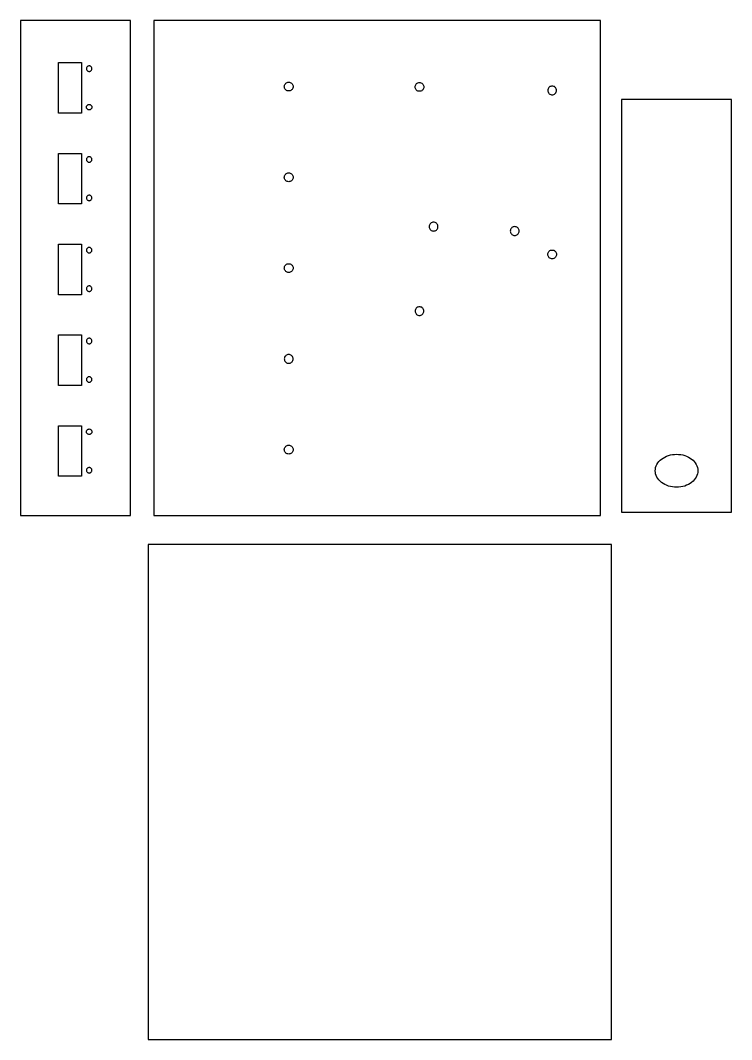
# Model space of a CAD drawing. Extents: x -315 to -57, y -19 to 351.
import ezdxf

# ---------------------------------------------------------------- set-up
doc = ezdxf.new("R2010")
doc.units = 0
doc.header["$MEASUREMENT"] = 0
doc.layers.add('Sketch4', color=7, linetype='Continuous')

msp = doc.modelspace()

# ---------------------------------------------------------------- linework, layer by layer
at = {"layer": 'Sketch4'}
for p, q in [((-275.32, 351.31, 2.99), (-315.19, 351.31, 2.99)), ((-315.19, 351.31, 2.99), (-315.19, 350.71, 2.99)), ((-315.19, 350.71, 2.99), (-315.19, 171.31, 2.99)), ((-275.19, 351.31, 2.99), (-275.32, 351.31, 2.99)), ((-275.19, 171.91, 2.99), (-275.19, 351.31, 2.99)), ((-104.95, 351.26, 2.99), (-266.71, 351.26, 2.99)), ((-266.71, 351.26, 2.99), (-266.71, 350.66, 2.99)), ((-266.71, 350.66, 2.99), (-266.71, 171.26, 2.99)), ((-104.41, 351.26, 2.99), (-104.95, 351.26, 2.99)), ((-104.41, 171.86, 2.99), (-104.41, 351.26, 2.99)), ((-301.39, 317.62, 2.99), (-301.39, 335.96, 2.99)), ((-301.39, 335.96, 2.99), (-301.36, 335.96, 2.99)), ((-301.36, 335.96, 2.99), (-292.99, 335.96, 2.99)), ((-292.99, 335.96, 2.99), (-292.99, 335.9, 2.99)), ((-292.99, 335.9, 2.99), (-292.99, 317.56, 2.99)), ((-291.17, 333.93, 2.99), (-291.19, 333.76, 2.99)), ((-291.19, 333.76, 2.99), (-291.17, 333.59, 2.99)), ((-291.13, 334.1, 2.99), (-291.17, 333.93, 2.99)), ((-291.17, 333.59, 2.99), (-291.13, 333.42, 2.99)), ((-291.05, 334.26, 2.99), (-291.13, 334.1, 2.99)), ((-290.95, 334.4, 2.99), (-291.05, 334.26, 2.99)), ((-290.83, 334.53, 2.99), (-290.95, 334.4, 2.99)), ((-290.69, 334.63, 2.99), (-290.83, 334.53, 2.99)), ((-290.53, 334.7, 2.99), (-290.69, 334.63, 2.99)), ((-290.36, 334.75, 2.99), (-290.53, 334.7, 2.99)), ((-290.19, 334.76, 2.99), (-290.36, 334.75, 2.99)), ((-290.01, 334.75, 2.99), (-290.19, 334.76, 2.99)), ((-289.84, 334.7, 2.99), (-290.01, 334.75, 2.99)), ((-289.69, 334.63, 2.99), (-289.84, 334.7, 2.99)), ((-289.54, 334.53, 2.99), (-289.69, 334.63, 2.99)), ((-289.42, 334.4, 2.99), (-289.54, 334.53, 2.99)), ((-289.32, 334.26, 2.99), (-289.42, 334.4, 2.99)), ((-289.25, 334.1, 2.99), (-289.32, 334.26, 2.99)), ((-289.2, 333.93, 2.99), (-289.25, 334.1, 2.99)), ((-289.25, 333.42, 2.99), (-289.2, 333.59, 2.99)), ((-289.19, 333.76, 2.99), (-289.2, 333.93, 2.99)), ((-289.2, 333.59, 2.99), (-289.19, 333.76, 2.99)), ((-291.13, 333.42, 2.99), (-291.05, 333.26, 2.99)), ((-291.05, 333.26, 2.99), (-290.95, 333.12, 2.99)), ((-290.95, 333.12, 2.99), (-290.83, 333, 2.99)), ((-290.83, 333, 2.99), (-290.69, 332.9, 2.99)), ((-290.69, 332.9, 2.99), (-290.53, 332.82, 2.99)), ((-290.53, 332.82, 2.99), (-290.36, 332.78, 2.99)), ((-290.36, 332.78, 2.99), (-290.19, 332.76, 2.99)), ((-290.19, 332.76, 2.99), (-290.01, 332.78, 2.99)), ((-290.01, 332.78, 2.99), (-289.84, 332.82, 2.99)), ((-289.84, 332.82, 2.99), (-289.69, 332.9, 2.99)), ((-289.69, 332.9, 2.99), (-289.54, 333, 2.99)), ((-289.54, 333, 2.99), (-289.42, 333.12, 2.99)), ((-289.42, 333.12, 2.99), (-289.32, 333.26, 2.99)), ((-289.32, 333.26, 2.99), (-289.25, 333.42, 2.99)), ((-219.31, 327.26, 2.99), (-219.28, 327.53, 2.99)), ((-219.28, 326.98, 2.99), (-219.31, 327.26, 2.99)), ((-219.28, 327.53, 2.99), (-219.21, 327.8, 2.99)), ((-219.21, 326.71, 2.99), (-219.28, 326.98, 2.99)), ((-219.21, 327.8, 2.99), (-219.09, 328.06, 2.99)), ((-219.09, 326.46, 2.99), (-219.21, 326.71, 2.99)), ((-219.09, 328.06, 2.99), (-218.93, 328.29, 2.99)), ((-218.93, 326.23, 2.99), (-219.09, 326.46, 2.99)), ((-218.93, 328.29, 2.99), (-218.74, 328.48, 2.99)), ((-218.74, 326.03, 2.99), (-218.93, 326.23, 2.99)), ((-218.74, 328.48, 2.99), (-218.51, 328.64, 2.99)), ((-218.51, 328.64, 2.99), (-218.26, 328.76, 2.99)), ((-218.26, 328.76, 2.99), (-217.99, 328.83, 2.99)), ((-217.99, 328.83, 2.99), (-217.71, 328.86, 2.99)), ((-217.71, 328.86, 2.99), (-217.43, 328.83, 2.99)), ((-217.43, 328.83, 2.99), (-217.16, 328.76, 2.99)), ((-217.16, 328.76, 2.99), (-216.91, 328.64, 2.99)), ((-216.91, 328.64, 2.99), (-216.68, 328.48, 2.99)), ((-216.68, 328.48, 2.99), (-216.48, 328.29, 2.99)), ((-216.48, 326.23, 2.99), (-216.68, 326.03, 2.99)), ((-216.48, 328.29, 2.99), (-216.32, 328.06, 2.99)), ((-216.32, 326.46, 2.99), (-216.48, 326.23, 2.99)), ((-216.32, 328.06, 2.99), (-216.2, 327.81, 2.99)), ((-216.2, 326.71, 2.99), (-216.32, 326.46, 2.99)), ((-216.2, 327.81, 2.99), (-216.13, 327.54, 2.99)), ((-216.13, 326.98, 2.99), (-216.2, 326.71, 2.99)), ((-216.13, 327.54, 2.99), (-216.11, 327.26, 2.99)), ((-216.11, 327.26, 2.99), (-216.13, 326.98, 2.99)), ((-171.81, 327.13, 2.99), (-171.78, 327.41, 2.99)), ((-171.78, 326.85, 2.99), (-171.81, 327.13, 2.99)), ((-171.78, 327.41, 2.99), (-171.71, 327.68, 2.99)), ((-171.71, 326.58, 2.99), (-171.78, 326.85, 2.99)), ((-171.71, 327.68, 2.99), (-171.59, 327.93, 2.99)), ((-171.59, 326.33, 2.99), (-171.71, 326.58, 2.99)), ((-171.59, 327.93, 2.99), (-171.43, 328.16, 2.99)), ((-171.43, 326.1, 2.99), (-171.59, 326.33, 2.99)), ((-171.43, 328.16, 2.99), (-171.24, 328.35, 2.99)), ((-171.24, 325.9, 2.99), (-171.43, 326.1, 2.99)), ((-171.24, 328.35, 2.99), (-171.01, 328.51, 2.99)), ((-171.01, 328.51, 2.99), (-170.76, 328.63, 2.99)), ((-170.76, 328.63, 2.99), (-170.49, 328.71, 2.99)), ((-170.49, 328.71, 2.99), (-170.21, 328.73, 2.99)), ((-170.21, 328.73, 2.99), (-169.93, 328.71, 2.99)), ((-169.93, 328.71, 2.99), (-169.66, 328.63, 2.99)), ((-169.66, 328.63, 2.99), (-169.41, 328.52, 2.99)), ((-169.41, 328.52, 2.99), (-169.18, 328.36, 2.99)), ((-169.18, 328.36, 2.99), (-168.98, 328.16, 2.99)), ((-168.98, 326.1, 2.99), (-169.18, 325.9, 2.99)), ((-168.98, 328.16, 2.99), (-168.82, 327.93, 2.99)), ((-168.82, 326.33, 2.99), (-168.98, 326.1, 2.99)), ((-168.82, 327.93, 2.99), (-168.7, 327.68, 2.99)), ((-168.7, 326.58, 2.99), (-168.82, 326.33, 2.99)), ((-168.7, 327.68, 2.99), (-168.63, 327.41, 2.99)), ((-168.63, 326.85, 2.99), (-168.7, 326.58, 2.99)), ((-168.63, 327.41, 2.99), (-168.61, 327.13, 2.99)), ((-168.61, 327.13, 2.99), (-168.63, 326.85, 2.99)), ((-123.58, 326.11, 2.99), (-123.61, 325.83, 2.99)), ((-123.51, 326.38, 2.99), (-123.58, 326.11, 2.99)), ((-123.39, 326.63, 2.99), (-123.51, 326.38, 2.99)), ((-123.23, 326.86, 2.99), (-123.39, 326.63, 2.99)), ((-123.04, 327.06, 2.99), (-123.23, 326.86, 2.99)), ((-122.81, 327.22, 2.99), (-123.04, 327.06, 2.99)), ((-122.55, 327.33, 2.99), (-122.81, 327.22, 2.99)), ((-122.29, 327.41, 2.99), (-122.55, 327.33, 2.99)), ((-122.01, 327.43, 2.99), (-122.29, 327.41, 2.99)), ((-121.73, 327.41, 2.99), (-122.01, 327.43, 2.99)), ((-121.46, 327.33, 2.99), (-121.73, 327.41, 2.99)), ((-121.21, 327.22, 2.99), (-121.46, 327.33, 2.99)), ((-120.98, 327.06, 2.99), (-121.21, 327.22, 2.99)), ((-120.78, 326.86, 2.99), (-120.98, 327.06, 2.99)), ((-120.62, 326.63, 2.99), (-120.78, 326.86, 2.99)), ((-120.5, 326.38, 2.99), (-120.62, 326.63, 2.99)), ((-120.43, 326.11, 2.99), (-120.5, 326.38, 2.99)), ((-120.41, 325.83, 2.99), (-120.43, 326.11, 2.99)), ((-218.51, 325.87, 2.99), (-218.74, 326.03, 2.99)), ((-218.25, 325.75, 2.99), (-218.51, 325.87, 2.99)), ((-217.98, 325.68, 2.99), (-218.25, 325.75, 2.99)), ((-217.71, 325.66, 2.99), (-217.98, 325.68, 2.99)), ((-217.43, 325.68, 2.99), (-217.71, 325.66, 2.99)), ((-217.16, 325.75, 2.99), (-217.43, 325.68, 2.99)), ((-216.91, 325.87, 2.99), (-217.16, 325.75, 2.99)), ((-216.68, 326.03, 2.99), (-216.91, 325.87, 2.99)), ((-171.01, 325.74, 2.99), (-171.24, 325.9, 2.99)), ((-170.75, 325.63, 2.99), (-171.01, 325.74, 2.99)), ((-170.48, 325.55, 2.99), (-170.75, 325.63, 2.99)), ((-170.21, 325.53, 2.99), (-170.48, 325.55, 2.99)), ((-169.93, 325.55, 2.99), (-170.21, 325.53, 2.99)), ((-169.66, 325.63, 2.99), (-169.93, 325.55, 2.99)), ((-169.41, 325.74, 2.99), (-169.66, 325.63, 2.99)), ((-169.18, 325.9, 2.99), (-169.41, 325.74, 2.99)), ((-123.61, 325.83, 2.99), (-123.58, 325.55, 2.99)), ((-123.58, 325.55, 2.99), (-123.51, 325.28, 2.99)), ((-123.51, 325.28, 2.99), (-123.39, 325.03, 2.99)), ((-123.39, 325.03, 2.99), (-123.23, 324.8, 2.99)), ((-123.23, 324.8, 2.99), (-123.04, 324.6, 2.99)), ((-123.04, 324.6, 2.99), (-122.81, 324.44, 2.99)), ((-122.81, 324.44, 2.99), (-122.55, 324.33, 2.99)), ((-122.55, 324.33, 2.99), (-122.29, 324.25, 2.99)), ((-122.29, 324.25, 2.99), (-122.01, 324.23, 2.99)), ((-122.01, 324.23, 2.99), (-121.73, 324.25, 2.99)), ((-121.73, 324.25, 2.99), (-121.46, 324.33, 2.99)), ((-121.46, 324.33, 2.99), (-121.21, 324.44, 2.99)), ((-121.21, 324.44, 2.99), (-120.98, 324.6, 2.99)), ((-120.98, 324.6, 2.99), (-120.78, 324.8, 2.99)), ((-120.78, 324.8, 2.99), (-120.62, 325.03, 2.99)), ((-120.62, 325.03, 2.99), (-120.5, 325.28, 2.99)), ((-120.5, 325.28, 2.99), (-120.43, 325.55, 2.99)), ((-120.43, 325.55, 2.99), (-120.41, 325.83, 2.99)), ((-96.82, 322.57, 2.99), (-96.82, 322.07, 2.99)), ((-56.96, 322.57, 2.99), (-96.82, 322.57, 2.99)), ((-56.82, 322.57, 2.99), (-56.96, 322.57, 2.99)), ((-56.82, 173.07, 2.99), (-56.82, 322.57, 2.99)), ((-291.19, 319.76, 2.99), (-291.17, 319.93, 2.99)), ((-291.17, 319.59, 2.99), (-291.19, 319.76, 2.99)), ((-291.17, 319.93, 2.99), (-291.13, 320.1, 2.99)), ((-291.13, 319.42, 2.99), (-291.17, 319.59, 2.99)), ((-291.13, 320.1, 2.99), (-291.05, 320.26, 2.99)), ((-291.05, 319.26, 2.99), (-291.13, 319.42, 2.99)), ((-291.05, 320.26, 2.99), (-290.95, 320.4, 2.99)), ((-290.95, 319.12, 2.99), (-291.05, 319.26, 2.99)), ((-290.95, 320.4, 2.99), (-290.83, 320.53, 2.99)), ((-290.83, 318.99, 2.99), (-290.95, 319.12, 2.99)), ((-290.83, 320.53, 2.99), (-290.69, 320.63, 2.99)), ((-290.69, 318.89, 2.99), (-290.83, 318.99, 2.99)), ((-290.69, 320.63, 2.99), (-290.53, 320.7, 2.99)), ((-290.53, 318.82, 2.99), (-290.69, 318.89, 2.99)), ((-290.53, 320.7, 2.99), (-290.36, 320.75, 2.99)), ((-290.36, 318.78, 2.99), (-290.53, 318.82, 2.99)), ((-290.36, 320.75, 2.99), (-290.19, 320.76, 2.99)), ((-290.19, 318.76, 2.99), (-290.36, 318.78, 2.99)), ((-290.19, 320.76, 2.99), (-290.01, 320.75, 2.99)), ((-290.01, 318.78, 2.99), (-290.19, 318.76, 2.99)), ((-290.01, 320.75, 2.99), (-289.85, 320.7, 2.99)), ((-289.84, 318.82, 2.99), (-290.01, 318.78, 2.99)), ((-289.85, 320.7, 2.99), (-289.69, 320.63, 2.99)), ((-289.69, 318.9, 2.99), (-289.84, 318.82, 2.99)), ((-289.69, 320.63, 2.99), (-289.54, 320.53, 2.99)), ((-289.54, 319, 2.99), (-289.69, 318.9, 2.99)), ((-289.54, 320.53, 2.99), (-289.42, 320.4, 2.99)), ((-289.42, 319.12, 2.99), (-289.54, 319, 2.99)), ((-289.42, 320.4, 2.99), (-289.32, 320.26, 2.99)), ((-289.32, 319.26, 2.99), (-289.42, 319.12, 2.99)), ((-289.32, 320.26, 2.99), (-289.25, 320.1, 2.99)), ((-289.25, 319.42, 2.99), (-289.32, 319.26, 2.99)), ((-289.25, 320.1, 2.99), (-289.2, 319.94, 2.99)), ((-289.2, 319.59, 2.99), (-289.25, 319.42, 2.99)), ((-289.2, 319.94, 2.99), (-289.19, 319.76, 2.99)), ((-289.19, 319.76, 2.99), (-289.2, 319.59, 2.99)), ((-96.82, 322.07, 2.99), (-96.82, 172.57, 2.99)), ((-301.39, 317.56, 2.99), (-301.39, 317.62, 2.99)), ((-293.02, 317.56, 2.99), (-301.39, 317.56, 2.99)), ((-292.99, 317.56, 2.99), (-293.02, 317.56, 2.99)), ((-301.39, 284.62, 2.99), (-301.39, 302.96, 2.99)), ((-301.39, 302.96, 2.99), (-301.36, 302.96, 2.99)), ((-301.36, 302.96, 2.99), (-292.99, 302.96, 2.99)), ((-292.99, 302.96, 2.99), (-292.99, 302.9, 2.99)), ((-292.99, 302.9, 2.99), (-292.99, 284.56, 2.99)), ((-291.17, 300.93, 2.99), (-291.19, 300.76, 2.99)), ((-291.19, 300.76, 2.99), (-291.17, 300.59, 2.99)), ((-291.13, 301.1, 2.99), (-291.17, 300.93, 2.99)), ((-291.17, 300.59, 2.99), (-291.13, 300.42, 2.99)), ((-291.05, 301.26, 2.99), (-291.13, 301.1, 2.99)), ((-291.13, 300.42, 2.99), (-291.05, 300.26, 2.99)), ((-290.95, 301.4, 2.99), (-291.05, 301.26, 2.99)), ((-291.05, 300.26, 2.99), (-290.95, 300.12, 2.99)), ((-290.83, 301.53, 2.99), (-290.95, 301.4, 2.99)), ((-290.69, 301.63, 2.99), (-290.83, 301.53, 2.99)), ((-290.53, 301.7, 2.99), (-290.69, 301.63, 2.99)), ((-290.36, 301.75, 2.99), (-290.53, 301.7, 2.99)), ((-290.19, 301.76, 2.99), (-290.36, 301.75, 2.99)), ((-290.01, 301.75, 2.99), (-290.19, 301.76, 2.99)), ((-289.84, 301.7, 2.99), (-290.01, 301.75, 2.99)), ((-289.69, 301.63, 2.99), (-289.84, 301.7, 2.99)), ((-289.54, 301.53, 2.99), (-289.69, 301.63, 2.99)), ((-289.42, 301.4, 2.99), (-289.54, 301.53, 2.99)), ((-289.32, 301.26, 2.99), (-289.42, 301.4, 2.99)), ((-289.42, 300.12, 2.99), (-289.32, 300.26, 2.99)), ((-289.25, 301.1, 2.99), (-289.32, 301.26, 2.99)), ((-289.32, 300.26, 2.99), (-289.25, 300.42, 2.99)), ((-289.2, 300.93, 2.99), (-289.25, 301.1, 2.99)), ((-289.25, 300.42, 2.99), (-289.2, 300.59, 2.99)), ((-289.19, 300.76, 2.99), (-289.2, 300.93, 2.99)), ((-289.2, 300.59, 2.99), (-289.19, 300.76, 2.99)), ((-290.95, 300.12, 2.99), (-290.83, 300, 2.99)), ((-290.83, 300, 2.99), (-290.69, 299.9, 2.99)), ((-290.69, 299.9, 2.99), (-290.53, 299.82, 2.99)), ((-290.53, 299.82, 2.99), (-290.36, 299.78, 2.99)), ((-290.36, 299.78, 2.99), (-290.19, 299.76, 2.99)), ((-290.19, 299.76, 2.99), (-290.01, 299.78, 2.99)), ((-290.01, 299.78, 2.99), (-289.84, 299.82, 2.99)), ((-289.84, 299.82, 2.99), (-289.69, 299.9, 2.99)), ((-289.69, 299.9, 2.99), (-289.54, 300, 2.99)), ((-289.54, 300, 2.99), (-289.42, 300.12, 2.99)), ((-219.31, 294.26, 2.99), (-219.28, 294.53, 2.99)), ((-219.28, 293.98, 2.99), (-219.31, 294.26, 2.99)), ((-219.28, 294.53, 2.99), (-219.21, 294.8, 2.99)), ((-219.21, 293.71, 2.99), (-219.28, 293.98, 2.99)), ((-219.21, 294.8, 2.99), (-219.09, 295.06, 2.99)), ((-219.09, 293.46, 2.99), (-219.21, 293.71, 2.99)), ((-219.09, 295.06, 2.99), (-218.93, 295.29, 2.99)), ((-218.93, 293.23, 2.99), (-219.09, 293.46, 2.99)), ((-218.93, 295.29, 2.99), (-218.74, 295.48, 2.99)), ((-218.74, 293.03, 2.99), (-218.93, 293.23, 2.99)), ((-218.74, 295.48, 2.99), (-218.51, 295.64, 2.99)), ((-218.51, 292.87, 2.99), (-218.74, 293.03, 2.99)), ((-218.51, 295.64, 2.99), (-218.26, 295.76, 2.99)), ((-218.25, 292.75, 2.99), (-218.51, 292.87, 2.99)), ((-218.26, 295.76, 2.99), (-217.99, 295.83, 2.99)), ((-217.98, 292.68, 2.99), (-218.25, 292.75, 2.99)), ((-217.99, 295.83, 2.99), (-217.71, 295.86, 2.99)), ((-217.71, 295.86, 2.99), (-217.43, 295.83, 2.99)), ((-217.43, 295.83, 2.99), (-217.16, 295.76, 2.99)), ((-217.16, 292.75, 2.99), (-217.43, 292.68, 2.99)), ((-217.16, 295.76, 2.99), (-216.91, 295.64, 2.99)), ((-216.91, 292.87, 2.99), (-217.16, 292.75, 2.99)), ((-216.91, 295.64, 2.99), (-216.68, 295.48, 2.99)), ((-216.68, 293.03, 2.99), (-216.91, 292.87, 2.99)), ((-216.68, 295.48, 2.99), (-216.48, 295.29, 2.99)), ((-216.48, 293.23, 2.99), (-216.68, 293.03, 2.99)), ((-216.48, 295.29, 2.99), (-216.32, 295.06, 2.99)), ((-216.32, 293.46, 2.99), (-216.48, 293.23, 2.99)), ((-216.32, 295.06, 2.99), (-216.2, 294.81, 2.99)), ((-216.2, 293.71, 2.99), (-216.32, 293.46, 2.99)), ((-216.2, 294.81, 2.99), (-216.13, 294.54, 2.99)), ((-216.13, 293.98, 2.99), (-216.2, 293.71, 2.99)), ((-216.13, 294.54, 2.99), (-216.11, 294.26, 2.99)), ((-216.11, 294.26, 2.99), (-216.13, 293.98, 2.99)), ((-217.71, 292.66, 2.99), (-217.98, 292.68, 2.99)), ((-217.43, 292.68, 2.99), (-217.71, 292.66, 2.99)), ((-291.17, 286.93, 2.99), (-291.19, 286.76, 2.99)), ((-291.19, 286.76, 2.99), (-291.17, 286.59, 2.99)), ((-291.13, 287.1, 2.99), (-291.17, 286.93, 2.99)), ((-291.17, 286.59, 2.99), (-291.13, 286.42, 2.99)), ((-291.05, 287.26, 2.99), (-291.13, 287.1, 2.99)), ((-291.13, 286.42, 2.99), (-291.05, 286.26, 2.99)), ((-290.95, 287.4, 2.99), (-291.05, 287.26, 2.99)), ((-291.05, 286.26, 2.99), (-290.95, 286.12, 2.99)), ((-290.83, 287.53, 2.99), (-290.95, 287.4, 2.99)), ((-290.95, 286.12, 2.99), (-290.83, 286, 2.99)), ((-290.69, 287.63, 2.99), (-290.83, 287.53, 2.99)), ((-290.83, 286, 2.99), (-290.69, 285.9, 2.99)), ((-290.53, 287.7, 2.99), (-290.69, 287.63, 2.99)), ((-290.69, 285.9, 2.99), (-290.53, 285.82, 2.99)), ((-290.36, 287.75, 2.99), (-290.53, 287.7, 2.99)), ((-290.53, 285.82, 2.99), (-290.36, 285.78, 2.99)), ((-290.19, 287.76, 2.99), (-290.36, 287.75, 2.99)), ((-290.36, 285.78, 2.99), (-290.19, 285.76, 2.99)), ((-290.01, 287.75, 2.99), (-290.19, 287.76, 2.99)), ((-290.19, 285.76, 2.99), (-290.01, 285.78, 2.99)), ((-289.84, 287.7, 2.99), (-290.01, 287.75, 2.99)), ((-290.01, 285.78, 2.99), (-289.84, 285.82, 2.99)), ((-289.69, 287.63, 2.99), (-289.84, 287.7, 2.99)), ((-289.84, 285.82, 2.99), (-289.69, 285.9, 2.99)), ((-289.54, 287.53, 2.99), (-289.69, 287.63, 2.99)), ((-289.69, 285.9, 2.99), (-289.54, 286, 2.99)), ((-289.42, 287.4, 2.99), (-289.54, 287.53, 2.99)), ((-289.54, 286, 2.99), (-289.42, 286.12, 2.99)), ((-289.32, 287.26, 2.99), (-289.42, 287.4, 2.99)), ((-289.42, 286.12, 2.99), (-289.32, 286.26, 2.99)), ((-289.25, 287.1, 2.99), (-289.32, 287.26, 2.99)), ((-289.32, 286.26, 2.99), (-289.25, 286.42, 2.99)), ((-289.2, 286.93, 2.99), (-289.25, 287.1, 2.99)), ((-289.25, 286.42, 2.99), (-289.2, 286.59, 2.99)), ((-289.19, 286.76, 2.99), (-289.2, 286.93, 2.99)), ((-289.2, 286.59, 2.99), (-289.19, 286.76, 2.99)), ((-301.39, 284.56, 2.99), (-301.39, 284.62, 2.99)), ((-293.02, 284.56, 2.99), (-301.39, 284.56, 2.99)), ((-292.99, 284.56, 2.99), (-293.02, 284.56, 2.99)), ((-165.11, 277.93, 2.99), (-165.39, 277.91, 2.99)), ((-164.83, 277.91, 2.99), (-165.11, 277.93, 2.99)), ((-166.68, 276.61, 2.99), (-166.71, 276.33, 2.99)), ((-166.71, 276.33, 2.99), (-166.68, 276.05, 2.99)), ((-166.61, 276.88, 2.99), (-166.68, 276.61, 2.99)), ((-166.68, 276.05, 2.99), (-166.61, 275.78, 2.99)), ((-166.49, 277.13, 2.99), (-166.61, 276.88, 2.99)), ((-166.61, 275.78, 2.99), (-166.49, 275.53, 2.99)), ((-166.33, 277.36, 2.99), (-166.49, 277.13, 2.99)), ((-166.49, 275.53, 2.99), (-166.33, 275.3, 2.99)), ((-166.14, 277.56, 2.99), (-166.33, 277.36, 2.99)), ((-166.33, 275.3, 2.99), (-166.14, 275.1, 2.99)), ((-165.91, 277.72, 2.99), (-166.14, 277.56, 2.99)), ((-166.14, 275.1, 2.99), (-165.91, 274.94, 2.99)), ((-165.65, 277.83, 2.99), (-165.91, 277.72, 2.99)), ((-165.91, 274.94, 2.99), (-165.65, 274.83, 2.99)), ((-165.39, 277.91, 2.99), (-165.65, 277.83, 2.99)), ((-165.65, 274.83, 2.99), (-165.39, 274.75, 2.99)), ((-165.39, 274.75, 2.99), (-165.11, 274.73, 2.99)), ((-165.11, 274.73, 2.99), (-164.83, 274.75, 2.99)), ((-164.56, 277.83, 2.99), (-164.83, 277.91, 2.99)), ((-164.83, 274.75, 2.99), (-164.56, 274.83, 2.99)), ((-164.31, 277.72, 2.99), (-164.56, 277.83, 2.99)), ((-164.56, 274.83, 2.99), (-164.31, 274.94, 2.99)), ((-164.08, 277.56, 2.99), (-164.31, 277.72, 2.99)), ((-164.31, 274.94, 2.99), (-164.08, 275.1, 2.99)), ((-163.88, 277.36, 2.99), (-164.08, 277.56, 2.99)), ((-164.08, 275.1, 2.99), (-163.88, 275.3, 2.99)), ((-163.72, 277.13, 2.99), (-163.88, 277.36, 2.99)), ((-163.88, 275.3, 2.99), (-163.72, 275.53, 2.99)), ((-163.6, 276.88, 2.99), (-163.72, 277.13, 2.99)), ((-163.72, 275.53, 2.99), (-163.6, 275.78, 2.99)), ((-163.53, 276.61, 2.99), (-163.6, 276.88, 2.99)), ((-163.6, 275.78, 2.99), (-163.53, 276.05, 2.99)), ((-163.51, 276.33, 2.99), (-163.53, 276.61, 2.99)), ((-163.53, 276.05, 2.99), (-163.51, 276.33, 2.99)), ((-137.18, 275.01, 2.99), (-137.21, 274.73, 2.99)), ((-137.21, 274.73, 2.99), (-137.18, 274.45, 2.99)), ((-137.11, 275.28, 2.99), (-137.18, 275.01, 2.99)), ((-137.18, 274.45, 2.99), (-137.11, 274.18, 2.99)), ((-136.99, 275.53, 2.99), (-137.11, 275.28, 2.99)), ((-136.83, 275.76, 2.99), (-136.99, 275.53, 2.99)), ((-136.64, 275.96, 2.99), (-136.83, 275.76, 2.99)), ((-136.41, 276.12, 2.99), (-136.64, 275.96, 2.99)), ((-136.15, 276.23, 2.99), (-136.41, 276.12, 2.99)), ((-135.89, 276.31, 2.99), (-136.15, 276.23, 2.99)), ((-135.61, 276.33, 2.99), (-135.89, 276.31, 2.99)), ((-135.33, 276.31, 2.99), (-135.61, 276.33, 2.99)), ((-135.06, 276.23, 2.99), (-135.33, 276.31, 2.99)), ((-134.81, 276.12, 2.99), (-135.06, 276.23, 2.99)), ((-134.58, 275.96, 2.99), (-134.81, 276.12, 2.99)), ((-134.38, 275.76, 2.99), (-134.58, 275.96, 2.99)), ((-134.22, 275.53, 2.99), (-134.38, 275.76, 2.99)), ((-134.1, 275.28, 2.99), (-134.22, 275.53, 2.99)), ((-134.03, 275.01, 2.99), (-134.1, 275.28, 2.99)), ((-134.1, 274.18, 2.99), (-134.03, 274.45, 2.99)), ((-134.01, 274.73, 2.99), (-134.03, 275.01, 2.99)), ((-134.03, 274.45, 2.99), (-134.01, 274.73, 2.99)), ((-137.11, 274.18, 2.99), (-136.99, 273.93, 2.99)), ((-136.99, 273.93, 2.99), (-136.83, 273.7, 2.99)), ((-136.83, 273.7, 2.99), (-136.64, 273.5, 2.99)), ((-136.64, 273.5, 2.99), (-136.41, 273.34, 2.99)), ((-136.41, 273.34, 2.99), (-136.15, 273.23, 2.99)), ((-136.15, 273.23, 2.99), (-135.89, 273.15, 2.99)), ((-135.89, 273.15, 2.99), (-135.61, 273.13, 2.99)), ((-135.61, 273.13, 2.99), (-135.33, 273.15, 2.99)), ((-135.33, 273.15, 2.99), (-135.06, 273.23, 2.99)), ((-135.06, 273.23, 2.99), (-134.81, 273.34, 2.99)), ((-134.81, 273.34, 2.99), (-134.58, 273.5, 2.99)), ((-134.58, 273.5, 2.99), (-134.38, 273.7, 2.99)), ((-134.38, 273.7, 2.99), (-134.22, 273.93, 2.99)), ((-134.22, 273.93, 2.99), (-134.1, 274.18, 2.99)), ((-301.39, 251.62, 2.99), (-301.39, 269.96, 2.99)), ((-301.39, 269.96, 2.99), (-301.36, 269.96, 2.99)), ((-301.36, 269.96, 2.99), (-292.99, 269.96, 2.99)), ((-292.99, 269.96, 2.99), (-292.99, 269.9, 2.99)), ((-292.99, 269.9, 2.99), (-292.99, 251.56, 2.99)), ((-291.17, 267.93, 2.99), (-291.19, 267.76, 2.99)), ((-291.19, 267.76, 2.99), (-291.17, 267.59, 2.99)), ((-291.13, 268.1, 2.99), (-291.17, 267.93, 2.99)), ((-291.17, 267.59, 2.99), (-291.13, 267.42, 2.99)), ((-291.05, 268.26, 2.99), (-291.13, 268.1, 2.99)), ((-291.13, 267.42, 2.99), (-291.05, 267.26, 2.99)), ((-290.95, 268.4, 2.99), (-291.05, 268.26, 2.99)), ((-291.05, 267.26, 2.99), (-290.95, 267.12, 2.99)), ((-290.83, 268.53, 2.99), (-290.95, 268.4, 2.99)), ((-290.95, 267.12, 2.99), (-290.83, 267, 2.99)), ((-290.69, 268.63, 2.99), (-290.83, 268.53, 2.99)), ((-290.83, 267, 2.99), (-290.69, 266.9, 2.99)), ((-290.53, 268.7, 2.99), (-290.69, 268.63, 2.99)), ((-290.69, 266.9, 2.99), (-290.53, 266.82, 2.99)), ((-290.36, 268.75, 2.99), (-290.53, 268.7, 2.99)), ((-290.53, 266.82, 2.99), (-290.36, 266.78, 2.99)), ((-290.19, 268.76, 2.99), (-290.36, 268.75, 2.99)), ((-290.01, 268.75, 2.99), (-290.19, 268.76, 2.99)), ((-289.84, 268.7, 2.99), (-290.01, 268.75, 2.99)), ((-290.01, 266.78, 2.99), (-289.84, 266.82, 2.99)), ((-289.69, 268.63, 2.99), (-289.84, 268.7, 2.99)), ((-289.84, 266.82, 2.99), (-289.69, 266.9, 2.99)), ((-289.54, 268.53, 2.99), (-289.69, 268.63, 2.99)), ((-289.69, 266.9, 2.99), (-289.54, 267, 2.99)), ((-289.42, 268.4, 2.99), (-289.54, 268.53, 2.99)), ((-289.54, 267, 2.99), (-289.42, 267.12, 2.99)), ((-289.32, 268.26, 2.99), (-289.42, 268.4, 2.99)), ((-289.42, 267.12, 2.99), (-289.32, 267.26, 2.99)), ((-289.25, 268.1, 2.99), (-289.32, 268.26, 2.99)), ((-289.32, 267.26, 2.99), (-289.25, 267.42, 2.99)), ((-289.2, 267.93, 2.99), (-289.25, 268.1, 2.99)), ((-289.25, 267.42, 2.99), (-289.2, 267.59, 2.99)), ((-289.19, 267.76, 2.99), (-289.2, 267.93, 2.99)), ((-289.2, 267.59, 2.99), (-289.19, 267.76, 2.99)), ((-123.51, 266.78, 2.99), (-123.39, 267.03, 2.99)), ((-123.39, 267.03, 2.99), (-123.23, 267.26, 2.99)), ((-123.23, 267.26, 2.99), (-123.04, 267.45, 2.99)), ((-123.04, 267.45, 2.99), (-122.81, 267.61, 2.99)), ((-122.81, 267.61, 2.99), (-122.56, 267.73, 2.99)), ((-122.56, 267.73, 2.99), (-122.29, 267.81, 2.99)), ((-122.29, 267.81, 2.99), (-122.01, 267.83, 2.99)), ((-122.01, 267.83, 2.99), (-121.73, 267.81, 2.99)), ((-121.73, 267.81, 2.99), (-121.46, 267.73, 2.99)), ((-121.46, 267.73, 2.99), (-121.21, 267.62, 2.99)), ((-121.21, 267.62, 2.99), (-120.98, 267.46, 2.99)), ((-120.98, 267.46, 2.99), (-120.78, 267.26, 2.99)), ((-120.78, 267.26, 2.99), (-120.62, 267.03, 2.99)), ((-120.62, 267.03, 2.99), (-120.5, 266.78, 2.99)), ((-290.36, 266.78, 2.99), (-290.19, 266.76, 2.99)), ((-290.19, 266.76, 2.99), (-290.01, 266.78, 2.99)), ((-123.61, 266.23, 2.99), (-123.58, 266.51, 2.99)), ((-123.58, 265.95, 2.99), (-123.61, 266.23, 2.99)), ((-123.58, 266.51, 2.99), (-123.51, 266.78, 2.99)), ((-123.51, 265.68, 2.99), (-123.58, 265.95, 2.99)), ((-123.39, 265.43, 2.99), (-123.51, 265.68, 2.99)), ((-123.23, 265.2, 2.99), (-123.39, 265.43, 2.99)), ((-123.04, 265, 2.99), (-123.23, 265.2, 2.99)), ((-122.81, 264.84, 2.99), (-123.04, 265, 2.99)), ((-122.55, 264.73, 2.99), (-122.81, 264.84, 2.99)), ((-122.28, 264.65, 2.99), (-122.55, 264.73, 2.99)), ((-122.01, 264.63, 2.99), (-122.28, 264.65, 2.99)), ((-121.73, 264.65, 2.99), (-122.01, 264.63, 2.99)), ((-121.46, 264.73, 2.99), (-121.73, 264.65, 2.99)), ((-121.21, 264.84, 2.99), (-121.46, 264.73, 2.99)), ((-120.98, 265, 2.99), (-121.21, 264.84, 2.99)), ((-120.78, 265.2, 2.99), (-120.98, 265, 2.99)), ((-120.62, 265.43, 2.99), (-120.78, 265.2, 2.99)), ((-120.5, 265.68, 2.99), (-120.62, 265.43, 2.99)), ((-120.5, 266.78, 2.99), (-120.43, 266.51, 2.99)), ((-120.43, 265.95, 2.99), (-120.5, 265.68, 2.99)), ((-120.43, 266.51, 2.99), (-120.41, 266.23, 2.99)), ((-120.41, 266.23, 2.99), (-120.43, 265.95, 2.99)), ((-219.31, 261.26, 2.99), (-219.28, 261.53, 2.99)), ((-219.28, 260.98, 2.99), (-219.31, 261.26, 2.99)), ((-219.28, 261.53, 2.99), (-219.21, 261.8, 2.99)), ((-219.21, 260.71, 2.99), (-219.28, 260.98, 2.99)), ((-219.21, 261.8, 2.99), (-219.09, 262.06, 2.99)), ((-219.09, 260.46, 2.99), (-219.21, 260.71, 2.99)), ((-219.09, 262.06, 2.99), (-218.93, 262.29, 2.99)), ((-218.93, 260.23, 2.99), (-219.09, 260.46, 2.99)), ((-218.93, 262.29, 2.99), (-218.74, 262.48, 2.99)), ((-218.74, 260.03, 2.99), (-218.93, 260.23, 2.99)), ((-218.74, 262.48, 2.99), (-218.51, 262.64, 2.99)), ((-218.51, 259.87, 2.99), (-218.74, 260.03, 2.99)), ((-218.51, 262.64, 2.99), (-218.26, 262.76, 2.99)), ((-218.25, 259.75, 2.99), (-218.51, 259.87, 2.99)), ((-218.26, 262.76, 2.99), (-217.99, 262.83, 2.99)), ((-217.98, 259.68, 2.99), (-218.25, 259.75, 2.99)), ((-217.99, 262.83, 2.99), (-217.71, 262.86, 2.99)), ((-217.71, 259.66, 2.99), (-217.98, 259.68, 2.99)), ((-217.71, 262.86, 2.99), (-217.43, 262.83, 2.99)), ((-217.43, 259.68, 2.99), (-217.71, 259.66, 2.99)), ((-217.43, 262.83, 2.99), (-217.16, 262.76, 2.99)), ((-217.16, 259.75, 2.99), (-217.43, 259.68, 2.99)), ((-217.16, 262.76, 2.99), (-216.91, 262.64, 2.99)), ((-216.91, 259.87, 2.99), (-217.16, 259.75, 2.99)), ((-216.91, 262.64, 2.99), (-216.68, 262.48, 2.99)), ((-216.68, 260.03, 2.99), (-216.91, 259.87, 2.99)), ((-216.68, 262.48, 2.99), (-216.48, 262.29, 2.99)), ((-216.48, 260.23, 2.99), (-216.68, 260.03, 2.99)), ((-216.48, 262.29, 2.99), (-216.32, 262.06, 2.99)), ((-216.32, 260.46, 2.99), (-216.48, 260.23, 2.99)), ((-216.32, 262.06, 2.99), (-216.2, 261.81, 2.99)), ((-216.2, 260.71, 2.99), (-216.32, 260.46, 2.99)), ((-216.2, 261.81, 2.99), (-216.13, 261.54, 2.99)), ((-216.13, 260.98, 2.99), (-216.2, 260.71, 2.99)), ((-216.13, 261.54, 2.99), (-216.11, 261.26, 2.99)), ((-216.11, 261.26, 2.99), (-216.13, 260.98, 2.99)), ((-291.17, 253.93, 2.99), (-291.19, 253.76, 2.99)), ((-291.19, 253.76, 2.99), (-291.17, 253.59, 2.99)), ((-291.13, 254.1, 2.99), (-291.17, 253.93, 2.99)), ((-291.17, 253.59, 2.99), (-291.13, 253.42, 2.99)), ((-291.05, 254.26, 2.99), (-291.13, 254.1, 2.99)), ((-291.13, 253.42, 2.99), (-291.05, 253.26, 2.99)), ((-290.95, 254.4, 2.99), (-291.05, 254.26, 2.99)), ((-291.05, 253.26, 2.99), (-290.95, 253.12, 2.99)), ((-290.83, 254.53, 2.99), (-290.95, 254.4, 2.99)), ((-290.95, 253.12, 2.99), (-290.83, 253, 2.99)), ((-290.69, 254.63, 2.99), (-290.83, 254.53, 2.99)), ((-290.83, 253, 2.99), (-290.69, 252.9, 2.99)), ((-290.53, 254.7, 2.99), (-290.69, 254.63, 2.99)), ((-290.69, 252.9, 2.99), (-290.53, 252.82, 2.99)), ((-290.36, 254.75, 2.99), (-290.53, 254.7, 2.99)), ((-290.53, 252.82, 2.99), (-290.36, 252.78, 2.99)), ((-290.19, 254.76, 2.99), (-290.36, 254.75, 2.99)), ((-290.36, 252.78, 2.99), (-290.19, 252.76, 2.99)), ((-290.01, 254.75, 2.99), (-290.19, 254.76, 2.99)), ((-290.19, 252.76, 2.99), (-290.01, 252.78, 2.99)), ((-289.84, 254.7, 2.99), (-290.01, 254.75, 2.99)), ((-290.01, 252.78, 2.99), (-289.84, 252.82, 2.99)), ((-289.69, 254.63, 2.99), (-289.84, 254.7, 2.99)), ((-289.84, 252.82, 2.99), (-289.69, 252.9, 2.99)), ((-289.54, 254.53, 2.99), (-289.69, 254.63, 2.99)), ((-289.69, 252.9, 2.99), (-289.54, 253, 2.99)), ((-289.42, 254.4, 2.99), (-289.54, 254.53, 2.99)), ((-289.54, 253, 2.99), (-289.42, 253.12, 2.99)), ((-289.32, 254.26, 2.99), (-289.42, 254.4, 2.99)), ((-289.42, 253.12, 2.99), (-289.32, 253.26, 2.99)), ((-289.25, 254.1, 2.99), (-289.32, 254.26, 2.99)), ((-289.32, 253.26, 2.99), (-289.25, 253.42, 2.99)), ((-289.2, 253.93, 2.99), (-289.25, 254.1, 2.99)), ((-289.25, 253.42, 2.99), (-289.2, 253.59, 2.99)), ((-289.19, 253.76, 2.99), (-289.2, 253.93, 2.99)), ((-289.2, 253.59, 2.99), (-289.19, 253.76, 2.99)), ((-301.39, 251.56, 2.99), (-301.39, 251.62, 2.99)), ((-293.02, 251.56, 2.99), (-301.39, 251.56, 2.99)), ((-292.99, 251.56, 2.99), (-293.02, 251.56, 2.99)), ((-171.78, 245.89, 2.99), (-171.81, 245.61, 2.99)), ((-171.81, 245.61, 2.99), (-171.78, 245.33, 2.99)), ((-171.71, 246.16, 2.99), (-171.78, 245.89, 2.99)), ((-171.78, 245.33, 2.99), (-171.71, 245.06, 2.99)), ((-171.59, 246.41, 2.99), (-171.71, 246.16, 2.99)), ((-171.71, 245.06, 2.99), (-171.59, 244.81, 2.99)), ((-171.43, 246.64, 2.99), (-171.59, 246.41, 2.99)), ((-171.59, 244.81, 2.99), (-171.43, 244.58, 2.99)), ((-171.24, 246.84, 2.99), (-171.43, 246.64, 2.99)), ((-171.43, 244.58, 2.99), (-171.24, 244.38, 2.99)), ((-171.01, 247, 2.99), (-171.24, 246.84, 2.99)), ((-170.75, 247.11, 2.99), (-171.01, 247, 2.99)), ((-170.49, 247.19, 2.99), (-170.75, 247.11, 2.99)), ((-170.21, 247.21, 2.99), (-170.49, 247.19, 2.99)), ((-169.93, 247.19, 2.99), (-170.21, 247.21, 2.99)), ((-169.66, 247.11, 2.99), (-169.93, 247.19, 2.99)), ((-169.41, 247, 2.99), (-169.66, 247.11, 2.99)), ((-169.18, 246.84, 2.99), (-169.41, 247, 2.99)), ((-168.98, 246.64, 2.99), (-169.18, 246.84, 2.99)), ((-169.18, 244.38, 2.99), (-168.98, 244.58, 2.99)), ((-168.82, 246.41, 2.99), (-168.98, 246.64, 2.99)), ((-168.98, 244.58, 2.99), (-168.82, 244.81, 2.99)), ((-168.7, 246.16, 2.99), (-168.82, 246.41, 2.99)), ((-168.82, 244.81, 2.99), (-168.7, 245.06, 2.99)), ((-168.63, 245.89, 2.99), (-168.7, 246.16, 2.99)), ((-168.7, 245.06, 2.99), (-168.63, 245.33, 2.99)), ((-168.61, 245.61, 2.99), (-168.63, 245.89, 2.99)), ((-168.63, 245.33, 2.99), (-168.61, 245.61, 2.99)), ((-171.24, 244.38, 2.99), (-171.01, 244.22, 2.99)), ((-171.01, 244.22, 2.99), (-170.75, 244.11, 2.99)), ((-170.75, 244.11, 2.99), (-170.49, 244.03, 2.99)), ((-170.49, 244.03, 2.99), (-170.21, 244.01, 2.99)), ((-170.21, 244.01, 2.99), (-169.93, 244.03, 2.99)), ((-169.93, 244.03, 2.99), (-169.66, 244.11, 2.99)), ((-169.66, 244.11, 2.99), (-169.41, 244.22, 2.99)), ((-169.41, 244.22, 2.99), (-169.18, 244.38, 2.99)), ((-301.39, 218.62, 2.99), (-301.39, 236.96, 2.99)), ((-301.39, 236.96, 2.99), (-301.36, 236.96, 2.99)), ((-301.36, 236.96, 2.99), (-292.99, 236.96, 2.99)), ((-292.99, 236.96, 2.99), (-292.99, 236.9, 2.99)), ((-292.99, 236.9, 2.99), (-292.99, 218.56, 2.99)), ((-291.17, 234.93, 2.99), (-291.19, 234.76, 2.99)), ((-291.19, 234.76, 2.99), (-291.17, 234.59, 2.99)), ((-291.13, 235.1, 2.99), (-291.17, 234.93, 2.99)), ((-291.17, 234.59, 2.99), (-291.13, 234.42, 2.99)), ((-291.05, 235.26, 2.99), (-291.13, 235.1, 2.99)), ((-291.13, 234.42, 2.99), (-291.05, 234.26, 2.99)), ((-290.95, 235.4, 2.99), (-291.05, 235.26, 2.99)), ((-291.05, 234.26, 2.99), (-290.95, 234.12, 2.99)), ((-290.83, 235.53, 2.99), (-290.95, 235.4, 2.99)), ((-290.95, 234.12, 2.99), (-290.83, 234, 2.99)), ((-290.69, 235.63, 2.99), (-290.83, 235.53, 2.99)), ((-290.83, 234, 2.99), (-290.69, 233.9, 2.99)), ((-290.53, 235.7, 2.99), (-290.69, 235.63, 2.99)), ((-290.69, 233.9, 2.99), (-290.53, 233.82, 2.99)), ((-290.36, 235.75, 2.99), (-290.53, 235.7, 2.99)), ((-290.53, 233.82, 2.99), (-290.36, 233.78, 2.99)), ((-290.19, 235.76, 2.99), (-290.36, 235.75, 2.99)), ((-290.36, 233.78, 2.99), (-290.19, 233.76, 2.99)), ((-290.01, 235.75, 2.99), (-290.19, 235.76, 2.99)), ((-290.19, 233.76, 2.99), (-290.01, 233.78, 2.99)), ((-289.84, 235.7, 2.99), (-290.01, 235.75, 2.99)), ((-290.01, 233.78, 2.99), (-289.84, 233.82, 2.99)), ((-289.69, 235.63, 2.99), (-289.84, 235.7, 2.99)), ((-289.84, 233.82, 2.99), (-289.69, 233.9, 2.99)), ((-289.54, 235.53, 2.99), (-289.69, 235.63, 2.99)), ((-289.69, 233.9, 2.99), (-289.54, 234, 2.99)), ((-289.42, 235.4, 2.99), (-289.54, 235.53, 2.99)), ((-289.54, 234, 2.99), (-289.42, 234.12, 2.99)), ((-289.32, 235.26, 2.99), (-289.42, 235.4, 2.99)), ((-289.42, 234.12, 2.99), (-289.32, 234.26, 2.99)), ((-289.25, 235.1, 2.99), (-289.32, 235.26, 2.99)), ((-289.32, 234.26, 2.99), (-289.25, 234.42, 2.99)), ((-289.2, 234.93, 2.99), (-289.25, 235.1, 2.99)), ((-289.25, 234.42, 2.99), (-289.2, 234.59, 2.99)), ((-289.19, 234.76, 2.99), (-289.2, 234.93, 2.99)), ((-289.2, 234.59, 2.99), (-289.19, 234.76, 2.99)), ((-218.25, 229.76, 2.99), (-218.51, 229.64, 2.99)), ((-217.99, 229.83, 2.99), (-218.25, 229.76, 2.99)), ((-217.71, 229.86, 2.99), (-217.99, 229.83, 2.99)), ((-217.43, 229.83, 2.99), (-217.71, 229.86, 2.99)), ((-217.16, 229.76, 2.99), (-217.43, 229.83, 2.99)), ((-216.91, 229.64, 2.99), (-217.16, 229.76, 2.99)), ((-219.28, 228.54, 2.99), (-219.31, 228.26, 2.99)), ((-219.31, 228.26, 2.99), (-219.28, 227.98, 2.99)), ((-219.21, 228.81, 2.99), (-219.28, 228.54, 2.99)), ((-219.28, 227.98, 2.99), (-219.21, 227.71, 2.99)), ((-219.09, 229.06, 2.99), (-219.21, 228.81, 2.99)), ((-219.21, 227.71, 2.99), (-219.09, 227.46, 2.99)), ((-218.93, 229.29, 2.99), (-219.09, 229.06, 2.99)), ((-219.09, 227.46, 2.99), (-218.93, 227.23, 2.99)), ((-218.74, 229.48, 2.99), (-218.93, 229.29, 2.99)), ((-218.93, 227.23, 2.99), (-218.74, 227.03, 2.99)), ((-218.51, 229.64, 2.99), (-218.74, 229.48, 2.99)), ((-218.74, 227.03, 2.99), (-218.51, 226.87, 2.99)), ((-218.51, 226.87, 2.99), (-218.25, 226.75, 2.99)), ((-218.25, 226.75, 2.99), (-217.99, 226.68, 2.99)), ((-217.99, 226.68, 2.99), (-217.71, 226.66, 2.99)), ((-217.71, 226.66, 2.99), (-217.43, 226.68, 2.99)), ((-217.43, 226.68, 2.99), (-217.16, 226.75, 2.99)), ((-217.16, 226.75, 2.99), (-216.91, 226.87, 2.99)), ((-216.68, 229.48, 2.99), (-216.91, 229.64, 2.99)), ((-216.91, 226.87, 2.99), (-216.68, 227.03, 2.99)), ((-216.48, 229.29, 2.99), (-216.68, 229.48, 2.99)), ((-216.68, 227.03, 2.99), (-216.48, 227.23, 2.99)), ((-216.32, 229.06, 2.99), (-216.48, 229.29, 2.99)), ((-216.48, 227.23, 2.99), (-216.32, 227.46, 2.99)), ((-216.2, 228.81, 2.99), (-216.32, 229.06, 2.99)), ((-216.32, 227.46, 2.99), (-216.2, 227.71, 2.99)), ((-216.13, 228.54, 2.99), (-216.2, 228.81, 2.99)), ((-216.2, 227.71, 2.99), (-216.13, 227.98, 2.99)), ((-216.11, 228.26, 2.99), (-216.13, 228.54, 2.99)), ((-216.13, 227.98, 2.99), (-216.11, 228.26, 2.99)), ((-301.39, 218.56, 2.99), (-301.39, 218.62, 2.99)), ((-291.17, 220.93, 2.99), (-291.19, 220.76, 2.99)), ((-291.19, 220.76, 2.99), (-291.17, 220.59, 2.99)), ((-291.13, 221.1, 2.99), (-291.17, 220.93, 2.99)), ((-291.17, 220.59, 2.99), (-291.13, 220.42, 2.99)), ((-291.05, 221.26, 2.99), (-291.13, 221.1, 2.99)), ((-291.13, 220.42, 2.99), (-291.05, 220.26, 2.99)), ((-290.95, 221.4, 2.99), (-291.05, 221.26, 2.99)), ((-291.05, 220.26, 2.99), (-290.95, 220.12, 2.99)), ((-290.83, 221.53, 2.99), (-290.95, 221.4, 2.99)), ((-290.95, 220.12, 2.99), (-290.83, 220, 2.99)), ((-290.69, 221.63, 2.99), (-290.83, 221.53, 2.99)), ((-290.83, 220, 2.99), (-290.69, 219.9, 2.99)), ((-290.53, 221.7, 2.99), (-290.69, 221.63, 2.99)), ((-290.69, 219.9, 2.99), (-290.53, 219.82, 2.99)), ((-290.36, 221.75, 2.99), (-290.53, 221.7, 2.99)), ((-290.53, 219.82, 2.99), (-290.36, 219.78, 2.99)), ((-290.19, 221.76, 2.99), (-290.36, 221.75, 2.99)), ((-290.36, 219.78, 2.99), (-290.19, 219.76, 2.99)), ((-290.01, 221.75, 2.99), (-290.19, 221.76, 2.99)), ((-290.19, 219.76, 2.99), (-290.01, 219.78, 2.99)), ((-289.84, 221.7, 2.99), (-290.01, 221.75, 2.99)), ((-290.01, 219.78, 2.99), (-289.84, 219.82, 2.99)), ((-289.69, 221.63, 2.99), (-289.84, 221.7, 2.99)), ((-289.84, 219.82, 2.99), (-289.69, 219.9, 2.99)), ((-289.54, 221.53, 2.99), (-289.69, 221.63, 2.99)), ((-289.69, 219.9, 2.99), (-289.54, 220, 2.99)), ((-289.42, 221.4, 2.99), (-289.54, 221.53, 2.99)), ((-289.54, 220, 2.99), (-289.42, 220.12, 2.99)), ((-289.32, 221.26, 2.99), (-289.42, 221.4, 2.99)), ((-289.42, 220.12, 2.99), (-289.32, 220.26, 2.99)), ((-289.25, 221.1, 2.99), (-289.32, 221.26, 2.99)), ((-289.32, 220.26, 2.99), (-289.25, 220.42, 2.99)), ((-289.2, 220.93, 2.99), (-289.25, 221.1, 2.99)), ((-289.25, 220.42, 2.99), (-289.2, 220.59, 2.99)), ((-289.19, 220.76, 2.99), (-289.2, 220.93, 2.99)), ((-289.2, 220.59, 2.99), (-289.19, 220.76, 2.99)), ((-293.02, 218.56, 2.99), (-301.39, 218.56, 2.99)), ((-292.99, 218.56, 2.99), (-293.02, 218.56, 2.99)), ((-301.39, 185.62, 2.99), (-301.39, 203.96, 2.99)), ((-301.39, 203.96, 2.99), (-301.36, 203.96, 2.99)), ((-301.36, 203.96, 2.99), (-292.99, 203.96, 2.99)), ((-292.99, 203.96, 2.99), (-292.99, 203.9, 2.99)), ((-292.99, 203.9, 2.99), (-292.99, 185.56, 2.99)), ((-291.19, 201.76, 2.99), (-291.17, 201.93, 2.99)), ((-291.17, 201.59, 2.99), (-291.19, 201.76, 2.99)), ((-291.17, 201.93, 2.99), (-291.13, 202.1, 2.99)), ((-291.13, 201.42, 2.99), (-291.17, 201.59, 2.99)), ((-291.13, 202.1, 2.99), (-291.05, 202.26, 2.99)), ((-291.05, 201.26, 2.99), (-291.13, 201.42, 2.99)), ((-291.05, 202.26, 2.99), (-290.95, 202.4, 2.99)), ((-290.95, 201.12, 2.99), (-291.05, 201.26, 2.99)), ((-290.95, 202.4, 2.99), (-290.83, 202.53, 2.99)), ((-290.83, 200.99, 2.99), (-290.95, 201.12, 2.99)), ((-290.83, 202.53, 2.99), (-290.69, 202.63, 2.99)), ((-290.69, 200.89, 2.99), (-290.83, 200.99, 2.99)), ((-290.69, 202.63, 2.99), (-290.53, 202.7, 2.99)), ((-290.53, 200.82, 2.99), (-290.69, 200.89, 2.99)), ((-290.53, 202.7, 2.99), (-290.36, 202.75, 2.99)), ((-290.36, 200.78, 2.99), (-290.53, 200.82, 2.99)), ((-290.36, 202.75, 2.99), (-290.19, 202.76, 2.99)), ((-290.19, 200.76, 2.99), (-290.36, 200.78, 2.99)), ((-290.19, 202.76, 2.99), (-290.01, 202.75, 2.99)), ((-290.01, 200.78, 2.99), (-290.19, 200.76, 2.99)), ((-290.01, 202.75, 2.99), (-289.85, 202.7, 2.99)), ((-289.84, 200.82, 2.99), (-290.01, 200.78, 2.99)), ((-289.85, 202.7, 2.99), (-289.69, 202.63, 2.99)), ((-289.69, 200.9, 2.99), (-289.84, 200.82, 2.99)), ((-289.69, 202.63, 2.99), (-289.54, 202.53, 2.99)), ((-289.54, 201, 2.99), (-289.69, 200.9, 2.99)), ((-289.54, 202.53, 2.99), (-289.42, 202.4, 2.99)), ((-289.42, 201.12, 2.99), (-289.54, 201, 2.99)), ((-289.42, 202.4, 2.99), (-289.32, 202.26, 2.99)), ((-289.32, 201.26, 2.99), (-289.42, 201.12, 2.99)), ((-289.32, 202.26, 2.99), (-289.25, 202.1, 2.99)), ((-289.25, 201.42, 2.99), (-289.32, 201.26, 2.99)), ((-289.25, 202.1, 2.99), (-289.2, 201.94, 2.99)), ((-289.2, 201.59, 2.99), (-289.25, 201.42, 2.99)), ((-289.2, 201.94, 2.99), (-289.19, 201.76, 2.99)), ((-289.19, 201.76, 2.99), (-289.2, 201.59, 2.99)), ((-218.93, 196.29, 2.99), (-218.74, 196.48, 2.99)), ((-218.74, 196.48, 2.99), (-218.51, 196.64, 2.99)), ((-218.51, 196.64, 2.99), (-218.26, 196.76, 2.99)), ((-218.26, 196.76, 2.99), (-217.99, 196.83, 2.99)), ((-217.99, 196.83, 2.99), (-217.71, 196.86, 2.99)), ((-217.71, 196.86, 2.99), (-217.43, 196.83, 2.99)), ((-217.43, 196.83, 2.99), (-217.16, 196.76, 2.99)), ((-217.16, 196.76, 2.99), (-216.91, 196.64, 2.99)), ((-216.91, 196.64, 2.99), (-216.68, 196.48, 2.99)), ((-216.68, 196.48, 2.99), (-216.48, 196.29, 2.99)), ((-219.31, 195.26, 2.99), (-219.28, 195.53, 2.99)), ((-219.28, 194.98, 2.99), (-219.31, 195.26, 2.99)), ((-219.28, 195.53, 2.99), (-219.21, 195.8, 2.99)), ((-219.21, 194.71, 2.99), (-219.28, 194.98, 2.99)), ((-219.21, 195.8, 2.99), (-219.09, 196.06, 2.99)), ((-219.09, 194.46, 2.99), (-219.21, 194.71, 2.99)), ((-219.09, 196.06, 2.99), (-218.93, 196.29, 2.99)), ((-218.93, 194.23, 2.99), (-219.09, 194.46, 2.99)), ((-218.74, 194.03, 2.99), (-218.93, 194.23, 2.99)), ((-218.51, 193.87, 2.99), (-218.74, 194.03, 2.99)), ((-218.25, 193.75, 2.99), (-218.51, 193.87, 2.99)), ((-217.98, 193.68, 2.99), (-218.25, 193.75, 2.99)), ((-217.71, 193.66, 2.99), (-217.98, 193.68, 2.99)), ((-217.43, 193.68, 2.99), (-217.71, 193.66, 2.99)), ((-217.16, 193.75, 2.99), (-217.43, 193.68, 2.99)), ((-216.91, 193.87, 2.99), (-217.16, 193.75, 2.99)), ((-216.68, 194.03, 2.99), (-216.91, 193.87, 2.99)), ((-216.48, 194.23, 2.99), (-216.68, 194.03, 2.99)), ((-216.48, 196.29, 2.99), (-216.32, 196.06, 2.99)), ((-216.32, 194.46, 2.99), (-216.48, 194.23, 2.99)), ((-216.32, 196.06, 2.99), (-216.2, 195.81, 2.99)), ((-216.2, 194.71, 2.99), (-216.32, 194.46, 2.99)), ((-216.2, 195.81, 2.99), (-216.13, 195.54, 2.99)), ((-216.13, 194.98, 2.99), (-216.2, 194.71, 2.99)), ((-216.13, 195.54, 2.99), (-216.11, 195.26, 2.99)), ((-216.11, 195.26, 2.99), (-216.13, 194.98, 2.99)), ((-81.13, 192.56, 2.99), (-80.47, 192.86, 2.99)), ((-80.47, 192.86, 2.99), (-79.79, 193.11, 2.99)), ((-79.79, 193.11, 2.99), (-79.07, 193.31, 2.99)), ((-79.07, 193.31, 2.99), (-78.34, 193.45, 2.99)), ((-78.34, 193.45, 2.99), (-77.58, 193.54, 2.99)), ((-77.58, 193.54, 2.99), (-76.82, 193.57, 2.99)), ((-76.82, 193.57, 2.99), (-76.07, 193.54, 2.99)), ((-76.07, 193.54, 2.99), (-75.31, 193.45, 2.99)), ((-75.31, 193.45, 2.99), (-74.58, 193.31, 2.99)), ((-74.58, 193.31, 2.99), (-73.86, 193.11, 2.99)), ((-73.86, 193.11, 2.99), (-73.18, 192.86, 2.99)), ((-73.18, 192.86, 2.99), (-72.52, 192.56, 2.99)), ((-84.42, 188.74, 2.99), (-84.23, 189.31, 2.99)), ((-84.23, 189.31, 2.99), (-83.98, 189.86, 2.99)), ((-83.98, 189.86, 2.99), (-83.65, 190.4, 2.99)), ((-83.65, 190.4, 2.99), (-83.26, 190.9, 2.99)), ((-83.26, 190.9, 2.99), (-82.81, 191.37, 2.99)), ((-82.81, 191.37, 2.99), (-82.3, 191.81, 2.99)), ((-82.3, 191.81, 2.99), (-81.74, 192.21, 2.99)), ((-81.74, 192.21, 2.99), (-81.13, 192.56, 2.99)), ((-72.52, 192.56, 2.99), (-71.91, 192.21, 2.99)), ((-71.91, 192.21, 2.99), (-71.35, 191.81, 2.99)), ((-71.35, 191.81, 2.99), (-70.84, 191.38, 2.99)), ((-70.84, 191.38, 2.99), (-70.39, 190.9, 2.99)), ((-70.39, 190.9, 2.99), (-70, 190.4, 2.99)), ((-70, 190.4, 2.99), (-69.67, 189.86, 2.99)), ((-69.67, 189.86, 2.99), (-69.42, 189.31, 2.99)), ((-69.42, 189.31, 2.99), (-69.23, 188.74, 2.99)), ((-301.39, 185.56, 2.99), (-301.39, 185.62, 2.99)), ((-293.02, 185.56, 2.99), (-301.39, 185.56, 2.99)), ((-292.99, 185.56, 2.99), (-293.02, 185.56, 2.99)), ((-291.17, 187.93, 2.99), (-291.19, 187.76, 2.99)), ((-291.19, 187.76, 2.99), (-291.17, 187.59, 2.99)), ((-291.13, 188.1, 2.99), (-291.17, 187.93, 2.99)), ((-291.17, 187.59, 2.99), (-291.13, 187.42, 2.99)), ((-291.05, 188.26, 2.99), (-291.13, 188.1, 2.99)), ((-291.13, 187.42, 2.99), (-291.05, 187.26, 2.99)), ((-290.95, 188.4, 2.99), (-291.05, 188.26, 2.99)), ((-291.05, 187.26, 2.99), (-290.95, 187.12, 2.99)), ((-290.83, 188.53, 2.99), (-290.95, 188.4, 2.99)), ((-290.95, 187.12, 2.99), (-290.83, 187, 2.99)), ((-290.69, 188.63, 2.99), (-290.83, 188.53, 2.99)), ((-290.83, 187, 2.99), (-290.69, 186.9, 2.99)), ((-290.53, 188.7, 2.99), (-290.69, 188.63, 2.99)), ((-290.69, 186.9, 2.99), (-290.53, 186.82, 2.99)), ((-290.36, 188.75, 2.99), (-290.53, 188.7, 2.99)), ((-290.53, 186.82, 2.99), (-290.36, 186.78, 2.99)), ((-290.19, 188.76, 2.99), (-290.36, 188.75, 2.99)), ((-290.36, 186.78, 2.99), (-290.19, 186.76, 2.99)), ((-290.01, 188.75, 2.99), (-290.19, 188.76, 2.99)), ((-290.19, 186.76, 2.99), (-290.01, 186.78, 2.99)), ((-289.84, 188.7, 2.99), (-290.01, 188.75, 2.99)), ((-290.01, 186.78, 2.99), (-289.84, 186.82, 2.99)), ((-289.69, 188.63, 2.99), (-289.84, 188.7, 2.99)), ((-289.84, 186.82, 2.99), (-289.69, 186.9, 2.99)), ((-289.54, 188.53, 2.99), (-289.69, 188.63, 2.99)), ((-289.69, 186.9, 2.99), (-289.54, 187, 2.99)), ((-289.42, 188.4, 2.99), (-289.54, 188.53, 2.99)), ((-289.54, 187, 2.99), (-289.42, 187.12, 2.99)), ((-289.32, 188.26, 2.99), (-289.42, 188.4, 2.99)), ((-289.42, 187.12, 2.99), (-289.32, 187.26, 2.99)), ((-289.25, 188.1, 2.99), (-289.32, 188.26, 2.99)), ((-289.32, 187.26, 2.99), (-289.25, 187.42, 2.99)), ((-289.2, 187.93, 2.99), (-289.25, 188.1, 2.99)), ((-289.25, 187.42, 2.99), (-289.2, 187.59, 2.99)), ((-289.19, 187.76, 2.99), (-289.2, 187.93, 2.99)), ((-289.2, 187.59, 2.99), (-289.19, 187.76, 2.99)), ((-84.57, 187.57, 2.99), (-84.53, 188.16, 2.99)), ((-84.53, 186.98, 2.99), (-84.57, 187.57, 2.99)), ((-84.53, 188.16, 2.99), (-84.42, 188.74, 2.99)), ((-84.42, 186.4, 2.99), (-84.53, 186.98, 2.99)), ((-84.23, 185.83, 2.99), (-84.42, 186.4, 2.99)), ((-83.98, 185.27, 2.99), (-84.23, 185.83, 2.99)), ((-83.65, 184.74, 2.99), (-83.98, 185.27, 2.99)), ((-69.67, 185.27, 2.99), (-70, 184.74, 2.99)), ((-69.42, 185.83, 2.99), (-69.67, 185.27, 2.99)), ((-69.23, 186.4, 2.99), (-69.42, 185.83, 2.99)), ((-69.23, 188.74, 2.99), (-69.12, 188.16, 2.99)), ((-69.12, 186.98, 2.99), (-69.23, 186.4, 2.99)), ((-69.12, 188.16, 2.99), (-69.08, 187.57, 2.99)), ((-69.08, 187.57, 2.99), (-69.12, 186.98, 2.99)), ((-83.26, 184.23, 2.99), (-83.65, 184.74, 2.99)), ((-82.81, 183.76, 2.99), (-83.26, 184.23, 2.99)), ((-82.3, 183.33, 2.99), (-82.81, 183.76, 2.99)), ((-81.73, 182.93, 2.99), (-82.3, 183.33, 2.99)), ((-81.13, 182.58, 2.99), (-81.73, 182.93, 2.99)), ((-80.47, 182.28, 2.99), (-81.13, 182.58, 2.99)), ((-79.79, 182.02, 2.99), (-80.47, 182.28, 2.99)), ((-79.07, 181.83, 2.99), (-79.79, 182.02, 2.99)), ((-78.34, 181.68, 2.99), (-79.07, 181.83, 2.99)), ((-77.58, 181.6, 2.99), (-78.34, 181.68, 2.99)), ((-76.82, 181.57, 2.99), (-77.58, 181.6, 2.99)), ((-76.07, 181.6, 2.99), (-76.82, 181.57, 2.99)), ((-75.31, 181.68, 2.99), (-76.07, 181.6, 2.99)), ((-74.58, 181.83, 2.99), (-75.31, 181.68, 2.99)), ((-73.86, 182.03, 2.99), (-74.58, 181.83, 2.99)), ((-73.18, 182.28, 2.99), (-73.86, 182.03, 2.99)), ((-72.52, 182.58, 2.99), (-73.18, 182.28, 2.99)), ((-71.91, 182.93, 2.99), (-72.52, 182.58, 2.99)), ((-71.35, 183.33, 2.99), (-71.91, 182.93, 2.99)), ((-70.84, 183.76, 2.99), (-71.35, 183.33, 2.99)), ((-70.39, 184.23, 2.99), (-70.84, 183.76, 2.99)), ((-70, 184.74, 2.99), (-70.39, 184.23, 2.99)), ((-315.19, 171.31, 2.99), (-315.05, 171.31, 2.99)), ((-315.05, 171.31, 2.99), (-275.19, 171.31, 2.99)), ((-275.19, 171.31, 2.99), (-275.19, 171.91, 2.99)), ((-266.71, 171.26, 2.99), (-266.17, 171.26, 2.99)), ((-266.17, 171.26, 2.99), (-104.41, 171.26, 2.99)), ((-104.41, 171.26, 2.99), (-104.41, 171.86, 2.99)), ((-96.82, 172.57, 2.99), (-96.69, 172.57, 2.99)), ((-96.69, 172.57, 2.99), (-56.82, 172.57, 2.99)), ((-56.82, 172.57, 2.99), (-56.82, 173.07, 2.99)), ((-268.8, 160.77, 2.99), (-268.8, 160.17, 2.99)), ((-101.06, 160.77, 2.99), (-268.8, 160.77, 2.99)), ((-268.8, 160.17, 2.99), (-268.8, -19.23, 2.99)), ((-100.5, 160.77, 2.99), (-101.06, 160.77, 2.99)), ((-100.5, -18.63, 2.99), (-100.5, 160.77, 2.99)), ((-268.8, -19.23, 2.99), (-268.24, -19.23, 2.99)), ((-268.24, -19.23, 2.99), (-100.5, -19.23, 2.99)), ((-100.5, -19.23, 2.99), (-100.5, -18.63, 2.99))]:
    msp.add_line(p, q, dxfattribs=at)

doc.saveas('drawing.dxf')
